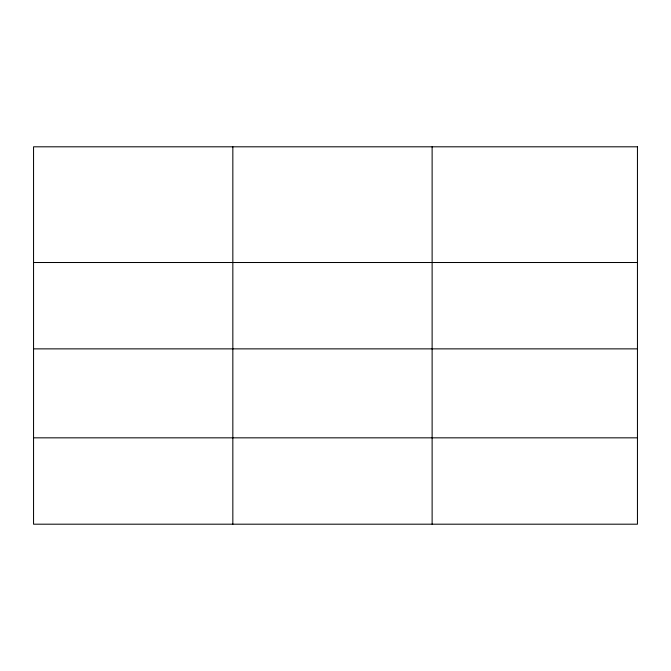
<?xml version="1.0" encoding="UTF-8"?>
<svg xmlns="http://www.w3.org/2000/svg" width="671" height="671" viewBox="0 0 671 671"><rect width="100%" height="100%" fill="white"/><g stroke="black" fill="none" stroke-linecap="round" stroke-linejoin="round"><path stroke-width="1.01" d="M33.55 262.512L637.45 262.512M33.55 348.87L637.45 348.87M33.55 437.836L637.45 437.836M432.124 146.806L432.124 524.194M232.837 146.806L232.837 524.194M637.45 146.806L33.55 146.806L33.55 524.194L637.45 524.194L637.45 146.806"/></g></svg>
